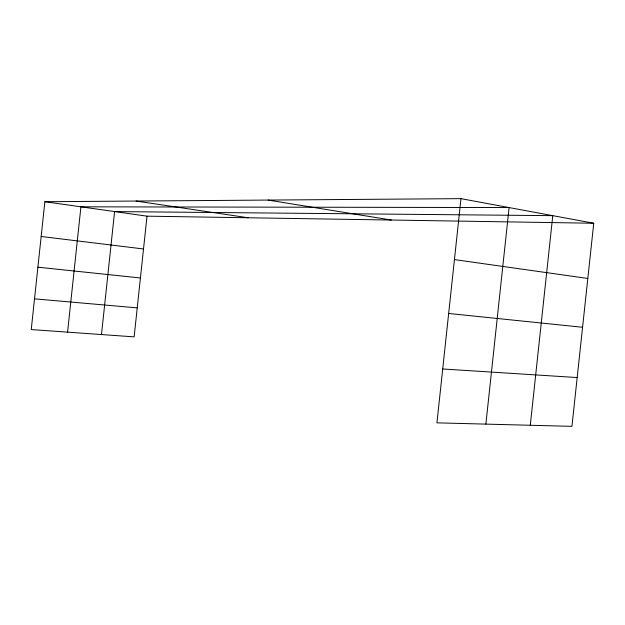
<?xml version="1.0" encoding="UTF-8"?>
<svg xmlns="http://www.w3.org/2000/svg" width="625" height="625" viewBox="0 0 625 625"><rect width="100%" height="100%" fill="white"/><g stroke="black" fill="none" stroke-linecap="round" stroke-linejoin="round"><path stroke-width="0.94" d="M460.969 198.648L44.867 201.719L31.25 329.57L134.141 336.867L147.016 216.164L593.75 223.242L571.938 426.352L436.938 422.844L460.969 198.648L593.75 223.242M67.57 332.148L80.93 206.82L509.102 207.562L485.875 424.117M101.484 334.555L114.594 211.578L552.781 215.656L530.281 425.266M442.711 368.984L577.18 377.555M34.523 298.852L137.234 307.867M448.664 313.477L582.578 327.266M37.898 267.195L140.422 277.977M41.172 236.477L143.516 248.969M44.867 201.719L147.016 216.164M454.437 259.594L587.82 278.453M136.102 201.047L248.164 217.766M268.125 200.07L391.281 220.031"/></g></svg>
